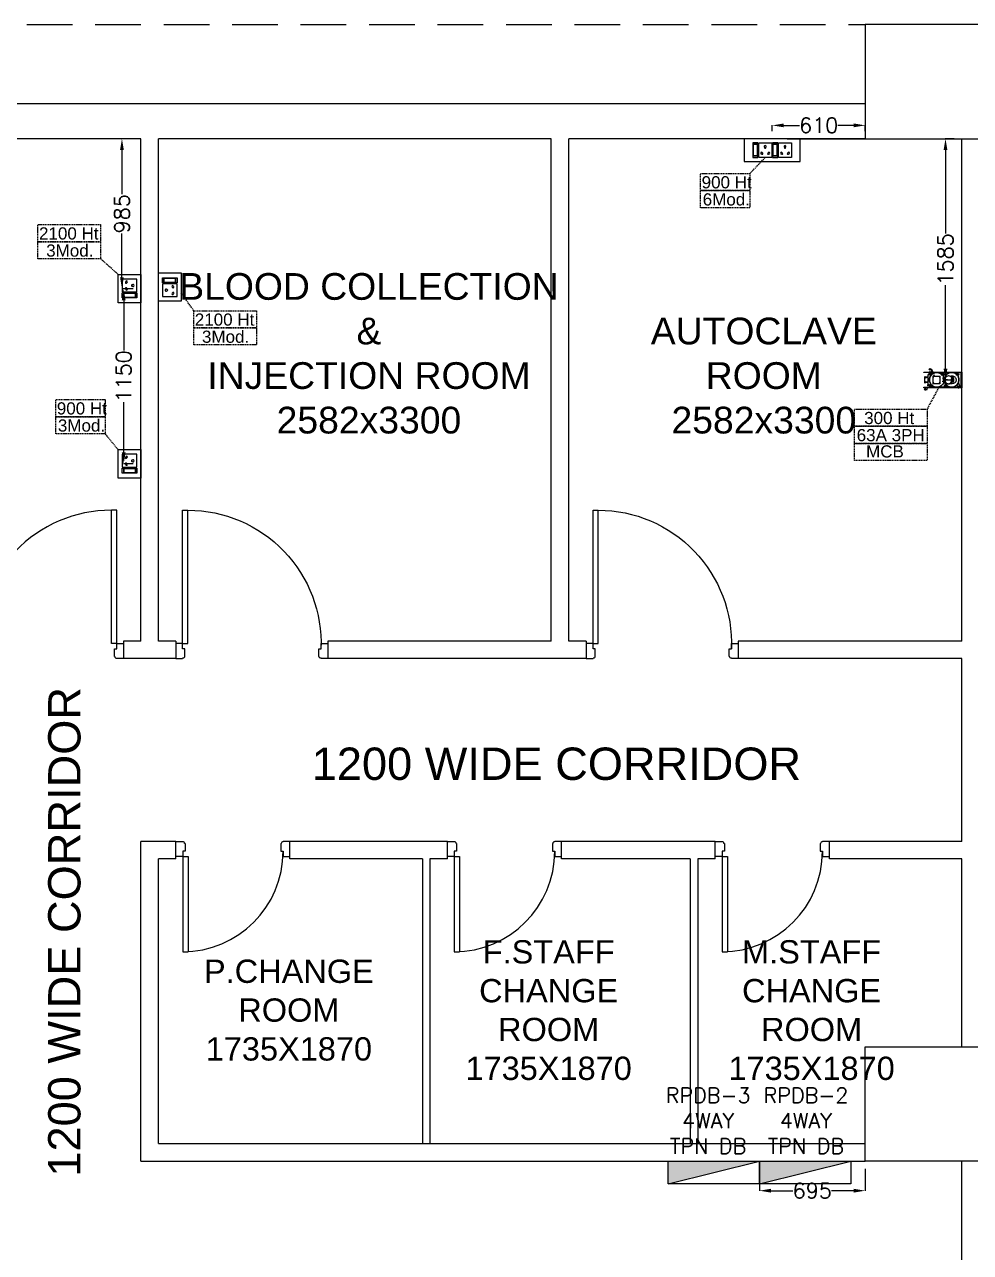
# Model space of a CAD drawing. Extents: x 3505867 to 4040009, y -660366 to -590408.
# Drawn here: x 3619542 to 3625760, y -603838 to -595773 of the extents above; entities that cross this region are included whole.
import ezdxf
from ezdxf.enums import TextEntityAlignment as Align

# ---------------------------------------------------------------- set-up
doc = ezdxf.new("R2010")
doc.units = 0
doc.header["$LTSCALE"] = 6
doc.header["$MEASUREMENT"] = 0
for name, pattern in [('1', [0]), ('DASHED2', [0.375, 0.25, -0.125]), ('HIDDEN', [0.375, 0.25, -0.125])]:
    doc.linetypes.add(name, pattern=pattern)
doc.layers.get('0').update_dxf_attribs({"linetype": 'CONTINUOUS', "lineweight": 0})
doc.layers.get('Defpoints').update_dxf_attribs({"linetype": 'CONTINUOUS', "lineweight": 0})
doc.layers.add('CFT_LOOPING', color=7, linetype='1', lineweight=0, true_color=0xd6d600)
doc.layers.add('ELE-6A AC SOCKET', color=7, linetype='CONTINUOUS', lineweight=0, true_color=0x00ceb6)
for name, color, linetype, lineweight in [('Chajja', 7, 'CONTINUOUS', 0), ('COL', 5, 'CONTINUOUS', 0), ('DIM', 7, 'CONTINUOUS', 0), ('DOOR', 44, 'CONTINUOUS', 0), ('ELE 63A 3PH INDUSTRIAL SOCKET', 1, 'CONTINUOUS', 0), ('ELE-1 NO 6-16A RAW POWER SOCKET', 1, 'CONTINUOUS', 0), ('ELE-2NOS OF 6-16 RAW POWER SOCKET', 1, 'CONTINUOUS', 0), ('ELE-CABLE TRAY', 31, 'CONTINUOUS', 0), ('ELE.DB', 1, 'CONTINUOUS', 0), ('P-Wall', 36, 'CONTINUOUS', 0), ('TEXT', 5, 'CONTINUOUS', 0), ('WALL', 10, 'CONTINUOUS', 0)]:
    doc.layers.add(name, color=color, linetype=linetype, lineweight=lineweight)
doc.styles.add('ARIAL', font='arial.ttf')
doc.styles.add('ROMANS', font='romans.shx')
doc.styles.get("Standard").update_dxf_attribs({"font": 'SIMPLEX'})
doc.dimstyles.new('AEPL1', dxfattribs={"dimtxt": 100, "dimasz": 75, "dimexe": 1.25, "dimexo": 50, "dimtad": 0, "dimdec": 0, "dimtxsty": 'ROMANS', "dimcen": 2.5, "dimclrd": 7, "dimclre": 7, "dimadec": 0, "dimazin": 0, "dimtfac": 1, "dimtdec": 0, "dimtmove": 0, "dimatfit": 3, "dimfxl": 1, "dimlwd": 0, "dimlwe": 0, "dimarcsym": 0})

# ---------------------------------------------------------------- blocks, each defined once
blk = doc.blocks.new('A$C19B8274B')
at = {"layer": 'DOOR'}
for p, q in [((-45, 925), (-80, 925)), ((-80, 50), (-80, 925)), ((-45, 50), (-45, 925)), ((-45, 50), (-80, 50)), ((-955, -50), (-955, -47.5)), ((-940, -35), (-942.5, -35)), ((-60, -35), (-57.5, -35)), ((-45, -50), (-45, -47.5))]:
    blk.add_line(p, q, dxfattribs=at)
for points in [[(-940, 15), (-955, 15), (-955, 50), (-1000, 50), (-1000, -50), (-955, -50)], [(-940, -35), (-940, 15)], [(-60, 15), (-45, 15), (-45, 50), (0, 50), (0, -50), (-45, -50)], [(-60, -35), (-60, 15)]]:
    blk.add_lwpolyline(points, dxfattribs=at)
at = {"layer": 'DOOR', "color": 145}
blk.add_arc((-80, 50), 875, 90, 182.29244, dxfattribs=at)
at = {"layer": 'DOOR'}
for centre, start, end in [((-955, -35), 270, 0), ((-45, -35), 180, 270)]:
    blk.add_arc(centre, 12.5, start, end, dxfattribs=at)
blk = doc.blocks.new('750')
at = {"layer": 'DOOR'}
for p, q in [((-50, 705), (-47.5, 705)), ((-35, 690), (-35, 692.5)), ((-50, 45), (-47.5, 45)), ((-35, 60), (-35, 57.5)), ((50, 45), (50, 80)), ((50, 80), (675, 80)), ((50, 45), (675, 45)), ((675, 45), (675, 80))]:
    blk.add_line(p, q, dxfattribs=at)
for points in [[(15, 690), (15, 705), (50, 705), (50, 750), (-50, 750), (-50, 705)], [(-35, 690), (15, 690)], [(15, 60), (15, 45), (50, 45), (50, 0), (-50, 0), (-50, 45)], [(-35, 60), (15, 60)]]:
    blk.add_lwpolyline(points, dxfattribs=at)
for centre, start, end in [((-35, 705), 180, 270), ((-35, 45), 90, 180)]:
    blk.add_arc(centre, 12.5, start, end, dxfattribs=at)
at = {"layer": 'DOOR', "color": 145}
blk.add_arc((15, 45), 660, 0, 90, dxfattribs=at)
blk = doc.blocks.new('CIVIL IVF')
at = {"layer": 'Chajja', "color": 8, "linetype": 'HIDDEN', "ltscale": 200}
blk.add_line((-22265, 18165.2), (-16305, 18165.2), dxfattribs=at)
at = {"layer": 'COL', "color": 8}
for points in [[(-16305, 17415.2), (-15555, 17415.2), (-15555, 18165.2), (-16305, 18165.2)], [(-16305, 10700.2), (-16305, 11450.2), (-15555, 11450.2), (-15555, 10700.2)]]:
    blk.add_lwpolyline(points, close=True, dxfattribs=at)
at = {"layer": 'P-Wall', "color": 8, "lineweight": 0}
for p, q in [((-19215, 12685.2), (-19215, 10815.2)), ((-19165, 12685.2), (-19165, 10815.2)), ((-17455, 12685.2), (-17455, 10815.2)), ((-17405, 12685.2), (-17405, 10815.2))]:
    blk.add_line(p, q, dxfattribs=at)
at = {"layer": 'WALL', "color": 8, "linetype": 'ByBlock'}
for p, q in [((-16305, 17645.2), (-22265, 17645.2)), ((-21065, 17415.2), (-24330, 17415.2)), ((-21065, 14115.2), (-21065, 17415.2)), ((-20950, 14115.2), (-20950, 17415.2)), ((-18367.5, 17415.2), (-20950, 17415.2)), ((-18367.5, 14115.2), (-18367.5, 17415.2)), ((-16305, 17415.2), (-18252.5, 17415.2)), ((-18252.5, 14115.2), (-18252.5, 17415.2)), ((-15670, 15800.2), (-15670, 17415.2)), ((-15670, 14115.2), (-15670, 15800.2)), ((-21065, 14115.2), (-21179.1, 14115.2)), ((-21179.1, 14115.2), (-21179.1, 14000.2)), ((-21065, 14115.2), (-21179.1, 14115.2)), ((-20835.9, 14115.2), (-20950, 14115.2)), ((-20835.9, 14115.2), (-20835.9, 14000.2)), ((-18367.5, 14115.2), (-19835.9, 14115.2)), ((-19835.9, 14115.2), (-19835.9, 14000.2)), ((-18138.4, 14115.2), (-18252.5, 14115.2)), ((-18138.4, 14115.2), (-18138.4, 14000.2)), ((-15670, 14115.2), (-17138.4, 14115.2)), ((-17138.4, 14115.2), (-17138.4, 14000.2)), ((-20835.9, 14000.2), (-21179.1, 14000.2)), ((-18138.4, 14000.2), (-19835.9, 14000.2)), ((-15670, 14000.2), (-17138.4, 14000.2)), ((-15670, 12800.2), (-15670, 14000.2)), ((-21065, 10700.2), (-21065, 12800.2)), ((-20835, 12800.2), (-21065, 12800.2)), ((-20835, 12685.2), (-20835, 12800.2)), ((-19050, 12800.2), (-20085, 12800.2)), ((-20085, 12685.2), (-20085, 12800.2)), ((-19050, 12685.2), (-19050, 12800.2)), ((-17290, 12800.2), (-18300, 12800.2)), ((-18300, 12685.2), (-18300, 12800.2)), ((-17290, 12685.2), (-17290, 12800.2)), ((-15670, 12800.2), (-16540, 12800.2)), ((-16540, 12685.2), (-16540, 12800.2)), ((-20950, 10815.2), (-20950, 12685.2)), ((-20835, 12685.2), (-20950, 12685.2)), ((-19215, 12685.2), (-20085, 12685.2)), ((-19050, 12685.2), (-19165, 12685.2)), ((-17455, 12685.2), (-18300, 12685.2)), ((-17290, 12685.2), (-17405, 12685.2)), ((-15670, 12685.2), (-16540, 12685.2)), ((-15670, 11450.2), (-15670, 12685.2)), ((-20950, 10815.2), (-16305, 10815.2)), ((-21065, 10700.2), (-16305, 10700.2)), ((-15670, 9925.2), (-15670, 10700.2))]:
    blk.add_line(p, q, dxfattribs=at)
at = {"layer": 'WALL', "color": 8, "lineweight": 0}
blk.add_line((-15670, 15800.2), (-15670, 15800.2), dxfattribs=at)
at = {"layer": 'WALL', "color": 8, "linetype": 'ByBlock'}
blk.add_lwpolyline([(-16817.6, 17415.2), (-13102.8, 17415.2)], dxfattribs=at)
at = {"layer": 'DOOR', "color": 8, "linetype": 'Continuous'}
blk.add_blockref('A$C19B8274B', (-21179.1, 14050.2), dxfattribs=at)
at = {"layer": 'DOOR', "color": 8, "linetype": 'Continuous', "xscale": -1}
for p in [(-20835.9, 14050.2), (-18138.4, 14050.2)]:
    blk.add_blockref('A$C19B8274B', p, dxfattribs=at)
at = {"layer": 'DOOR', "color": 8, "rotation": 270}
for p in [(-20835, 12750.2), (-19050, 12750.2), (-17290, 12750.2)]:
    blk.add_blockref('750', p, dxfattribs=at)
at = {"layer": 'DIM', "color": 8, "style": 'ARIAL'}
blk.add_text('1200 WIDE CORRIDOR', height=212.5, rotation=90, dxfattribs=at).set_placement((-21398.3, 12206), align=Align.BOTTOM_CENTER)
blk.add_text('1200 WIDE CORRIDOR', height=212.5, dxfattribs=at).set_placement((-18334, 13140), align=Align.BOTTOM_CENTER)
at = {"layer": 'DIM', "color": 8, "attachment_point": 5, "style": 'ARIAL'}
for s, insert, char_height, width in [('BLOOD COLLECTION \\P&\\PINJECTION ROOM\\P2582x3300', (-19566, 16004.8), 175.567, 2637.717), ('\\PAUTOCLAVE\\PROOM\\P2582x3300', (-16970.9, 16004.8), 175.57, 1589.812), ('F.STAFF\\PCHANGE\\PROOM\\P1735X1870', (-18384.9, 11691), 153, 1198.956), ('M.STAFF\\PCHANGE\\PROOM\\P1735X1870', (-16656.7, 11691), 153, 1198.956), ('P.CHANGE\\PROOM\\P1735X1870', (-20092.3, 11691), 153, 1198.956)]:
    blk.add_mtext(s, dxfattribs=dict(at, insert=insert, char_height=char_height, width=width))
blk = doc.blocks.new('4SWUEH')
at = {"layer": 'ELE-1 NO 6-16A RAW POWER SOCKET', "color": 30, "lineweight": 0}
for p, q in [((-155, -26.5), (-121.2, -26.5)), ((-155, -123.5), (-155, -26.5)), ((-155, -123.5), (-155, -26.5)), ((-152.2, -37), (-124, -37)), ((-152.2, -113), (-152.2, -37)), ((-152.2, -40.4), (-124, -40.4)), ((-124, -37), (-124, -113)), ((-121.2, -26.5), (-121.2, -123.5)), ((-115.5, -26.5), (-115.5, -123.5)), ((-30.5, -26.5), (-115.5, -26.5)), ((-30.5, -123.5), (-30.5, -26.5)), ((-155, -123.5), (-121.2, -123.5)), ((-121.2, -123.5), (-155, -123.5)), ((-124, -113), (-152.2, -113)), ((-115.5, -123.5), (-30.5, -123.5))]:
    blk.add_line(p, q, dxfattribs=at)
blk.add_lwpolyline([(-187.5, 0), (0, 0), (0, -150), (-187.5, -150)], close=True, dxfattribs=at)
for centre, radius, start, end in [((-97.3, -56.1), 5.7, 87.48997, 354.73109), ((-92.8, -52.1), 4.6, 284.90486, 157.31619), ((-53.3, -52.1), 4.6, 22.68381, 255.09514), ((-48.8, -56.1), 5.7, 185.26891, 92.51003), ((-73, -99), 6.62, 127.15837, 52.84163), ((-73, -92.3), 4.22, 341.40312, 198.59688)]:
    blk.add_arc(centre, radius, start, end, dxfattribs=at)
blk = doc.blocks.new('EQ2WE')
at = {"layer": 'ELE-6A AC SOCKET', "lineweight": 0}
for p, q in [((-99, 170), (-215, 170)), ((-215, 170), (-215, 36)), ((-99, 36), (-99, 170)), ((-91, 36), (-91, 170)), ((-91, 170), (-45, 170)), ((-45, 170), (-91, 170)), ((-87, 51), (-87, 155)), ((-87, 155), (-48, 155)), ((-48, 155), (-48, 51)), ((-45, 170), (-45, 36)), ((-45, 170), (-45, 36)), ((-215, 36), (-99, 36)), ((-45, 36), (-91, 36)), ((-48, 55), (-87, 55)), ((-48, 51), (-87, 51))]:
    blk.add_line(p, q, dxfattribs=at)
blk.add_lwpolyline([(0, 0), (-257, 0), (-257, 206), (0, 206)], close=True, dxfattribs=at)
for centre, radius, start, end in [((-157, 136), 9.08, 307.1584, 232.8416), ((-157, 127), 5.79, 161.4031, 18.5969), ((-190, 77), 7.83, 5.2689, 272.51), ((-184, 72), 6.31, 202.6838, 75.0951), ((-130, 72), 6.31, 104.9049, 337.3162), ((-124, 77), 7.83, 267.49, 174.7311)]:
    blk.add_arc(centre, radius, start, end, dxfattribs=at)
blk = doc.blocks.new('RTUH 6U')
at = {"layer": 'ELE-2NOS OF 6-16 RAW POWER SOCKET', "color": 30, "lineweight": 0, "ltscale": 300}
for p, q in [((-311.5, -26.5), (-226.5, -26.5)), ((-311.5, -123.5), (-311.5, -26.5)), ((-226.5, -26.5), (-226.5, -123.5)), ((-187.1, -26.5), (-220.9, -26.5)), ((-220.9, -26.5), (-220.9, -123.5)), ((-189.9, -37), (-218, -37)), ((-218, -37), (-218, -113)), ((-189.9, -40.4), (-218, -40.4)), ((-189.9, -113), (-189.9, -37)), ((-187.1, -123.5), (-187.1, -26.5)), ((-187.1, -123.5), (-187.1, -26.5)), ((-181.4, -123.5), (-181.4, -26.5)), ((-181.4, -26.5), (-96.4, -26.5)), ((-96.4, -26.5), (-96.4, -123.5)), ((-57, -26.5), (-90.8, -26.5)), ((-90.8, -26.5), (-90.8, -123.5)), ((-59.8, -37), (-88, -37)), ((-88, -37), (-88, -113)), ((-59.8, -40.4), (-88, -40.4)), ((-59.8, -113), (-59.8, -37)), ((-57, -123.5), (-57, -26.5)), ((-57, -123.5), (-57, -26.5)), ((-226.5, -123.5), (-311.5, -123.5)), ((-187.1, -123.5), (-220.9, -123.5)), ((-220.9, -123.5), (-187.1, -123.5)), ((-218, -113), (-189.9, -113)), ((-96.4, -123.5), (-181.4, -123.5)), ((-57, -123.5), (-90.8, -123.5)), ((-90.8, -123.5), (-57, -123.5)), ((-88, -113), (-59.8, -113))]:
    blk.add_line(p, q, dxfattribs=at)
blk.add_lwpolyline([(0, 0), (-368.5, 0), (-368.5, -150), (0, -150)], close=True, dxfattribs=at)
for centre, radius, start, end in [((-293.2, -56.1), 5.7, 87.48997, 354.73109), ((-288.7, -52.1), 4.6, 284.90486, 157.31619), ((-249.3, -52.1), 4.6, 22.68381, 255.09514), ((-244.8, -56.1), 5.7, 185.26891, 92.51003), ((-163.1, -56.1), 5.7, 87.48997, 354.73109), ((-158.6, -52.1), 4.6, 284.90486, 157.31619), ((-119.2, -52.1), 4.6, 22.68381, 255.09514), ((-114.7, -56.1), 5.7, 185.26891, 92.51003), ((-269, -99), 6.62, 127.15837, 52.84163), ((-269, -92.3), 4.22, 341.40312, 198.59688), ((-138.9, -99), 6.62, 127.15837, 52.84163), ((-138.9, -92.3), 4.22, 341.40312, 198.59688)]:
    blk.add_arc(centre, radius, start, end, dxfattribs=at)
blk = doc.blocks.new('32A 1PH INDUSTRIAL SOCKETS')
at = {"layer": 'ELE 63A 3PH INDUSTRIAL SOCKET', "lineweight": 0}
for points in [[(-366, 47), (-366, 47), (-366, 47), (-366, 48), (-366, 48), (-367, 48), (-367, 47), (-367, 47)], [(-366, 45), (-366, 45), (-366, 46), (-366, 46), (-366, 46), (-367, 46), (-367, 46), (-367, 45)]]:
    blk.add_hatch(color=1, dxfattribs=at).paths.add_polyline_path(points)
at = {"layer": 'ELE 63A 3PH INDUSTRIAL SOCKET', "color": 1, "lineweight": 0, "ltscale": 0.225}
blk.add_lwpolyline([(-501, -104), (-501, -97), (-7, -97), (-7, 97), (-501, 97), (-501, 104), (0, 104), (0, -104)], close=True, dxfattribs=at)
at = {"layer": 'ELE 63A 3PH INDUSTRIAL SOCKET', "color": 1, "lineweight": 0}
for points in [[(-495, 32), (-477, 32), (-477, 29), (-458, 34), (-477, 39), (-477, 36), (-495, 36)], [(-402, 65), (-449, 65), (-449, -65), (-421, -65)], [(-426, 136), (-426, 139), (-426, 142)], [(-407, 88), (-426, 88)], [(-423, 134), (-423, 139), (-423, 144)], [(-412, 139), (-419, 139), (-419, 147)], [(-419, 139), (-419, 130)], [(-417, 98), (-417, 76)], [(-417, 88), (-417, 88)], [(-417, 88), (-417, 88)], [(-413, 106), (-361, 92)], [(-395, 110), (-397, 139), (-408, 139)], [(-404, 104), (-404, 65)], [(-400, 90), (-390, 80)], [(-398, 93), (-388, 83)], [(-370, 74), (-397, 139)], [(-391, 88), (-391, 88)], [(-374, 55), (-374, 53), (-374, 52), (-374, 51)], [(-370, 60), (-371, 59), (-372, 58), (-373, 57)], [(-372, 52), (-373, 53), (-372, 55), (-372, 57), (-368, 53)], [(-372, 50), (-371, 49), (-370, 48), (-368, 48)], [(-372, 48), (-371, 47), (-370, 46), (-369, 46)], [(-366, 60), (-368, 59), (-370, 59), (-370, 58)], [(-370, 59), (-366, 55)], [(-363, 60), (-365, 61), (-366, 61), (-368, 61)], [(-367, 52), (-363, 48)], [(-366, 47), (-365, 47), (-363, 48), (-363, 49)], [(-366, 46), (-365, 46), (-363, 46), (-362, 47)], [(-365, 54), (-361, 50), (-361, 52), (-360, 53), (-360, 54)], [(-361, 57), (-362, 58), (-363, 59), (-364, 59)], [(-364, 55), (-364, 55)], [(-359, 55), (-359, 57), (-360, 58), (-361, 59)], [(-360, 48), (-359, 50), (-359, 52), (-359, 53)], [(-133, 97), (-329, 97)], [(-221, 25), (-252, 25), (-252, 15), (-221, 15)], [(-242, 62), (-244, 60), (-245, 59), (-246, 57), (-246, 55), (-247, 53), (-246, 51), (-245, 49)], [(-246, 15), (-246, -15)], [(-246, 4), (-189, 4), (-189, -4), (-246, -4)], [(-235, 25), (-237, 31), (-239, 37), (-242, 43), (-245, 49), (-243, 45)], [(-222, 25), (-222, 15)], [(-174, -52), (-172, -52), (-167, -52), (-163, -51), (-159, -50), (-154, -48), (-150, -46), (-146, -43), (-143, -40), (-139, -37), (-136, -33), (-134, -29), (-131, -24), (-130, -20), (-128, -15), (-127, -10), (-126, -5), (-126, 0), (-126, 4), (-127, 8)], [(-152, 49), (-141, 50), (-138, 48), (-135, 45), (-132, 42), (-129, 38), (-126, 34), (-123, 29), (-121, 24), (-120, 20), (-127, 8), (-134, 10)], [(-128, 21), (-120, 20)], [(-107, -24), (-114, -30), (-126, -30), (-119, -24), (-117, -18), (-116, -12), (-115, -6), (-115, 0), (-115, 5), (-116, 10), (-116, 15), (-117, 20), (-121, 15), (-123, 15)], [(-126, -30), (-124, -24), (-122, -18), (-121, -12), (-120, -6), (-120, 0), (-120, 5), (-120, 10), (-121, 15)], [(-120, 20), (-117, 20)], [(-495, -33), (-477, -33), (-477, -36), (-458, -31), (-477, -26), (-477, -29), (-495, -29)], [(-487, -123), (-487, -126), (-487, -129)], [(-484, -121), (-484, -126), (-484, -132)], [(-480, -135), (-480, -118)], [(-473, -126), (-480, -126)], [(-469, -126), (-458, -126), (-450, -92)], [(-429, -65), (-429, -78), (-436, -78), (-436, -76), (-440, -76), (-440, -78), (-447, -78), (-447, -65)], [(-429, -67), (-447, -67)], [(-429, -71), (-447, -71)], [(-436, -71), (-440, -67)], [(-438, -84), (-438, -63)], [(-133, -97), (-329, -97)], [(-221, -25), (-252, -25), (-252, -15), (-221, -15)], [(-227, -25), (-225, -31), (-223, -37), (-220, -43), (-217, -49), (-220, -43), (-223, -36)], [(-222, -15), (-222, -25)], [(-221, -4), (-221, -26), (-215, -26), (-213, -30), (-210, -33), (-208, -37), (-204, -40), (-201, -43), (-197, -46), (-193, -48), (-189, -50), (-185, -51), (-181, -52), (-177, -52)], [(-220, -62), (-218, -60), (-217, -59), (-216, -57), (-216, -55), (-216, -53), (-216, -51), (-217, -49)], [(-49, -106), (-101, -92)], [(-58, -88), (-34, -88)], [(-45, -98), (-45, -78)], [(-45, -88), (-45, -88)]]:
    blk.add_lwpolyline(points, dxfattribs=at)
at = {"layer": 'ELE 63A 3PH INDUSTRIAL SOCKET', "color": 1, "lineweight": 0, "ltscale": 0.036667}
blk.add_lwpolyline([(-491, 30), (-491, -27)], dxfattribs=at)
at = {"layer": 'ELE 63A 3PH INDUSTRIAL SOCKET', "color": 1, "lineweight": 0}
for points in [[(-412, 106, 0.580946), (-435, 83), (-429, 65)], [(-235, -25, -2.970687), (-280, 84), (-278, 83), (-276, 83), (-274, 83), (-272, 83), (-271, 84), (-269, 86), (-268, 87)], [(-417, -62), (-415, -60), (-414, -59), (-413, -57), (-412, -55), (-412, -53), (-413, -51), (-414, -49, -0.770115), (-280, 84, 0.770115), (-414, -49)], [(-227, 25, -0.494902), (-84, 84), (-82, 83), (-80, 83), (-78, 83), (-76, 83), (-74, 84), (-72, 86), (-71, 87)], [(-177, -52), (-173, -52), (-169, -51), (-166, -50), (-162, -48), (-158, -46), (-154, -43), (-150, -40), (-147, -37), (-144, -33), (-141, -29), (-139, -24), (-137, -20), (-136, -15), (-135, -10), (-134, -5), (-134, 0), (-134, 5), (-134, 10), (-128, 21), (-130, 25), (-132, 29), (-135, 34), (-138, 37), (-141, 41), (-144, 44), (-148, 46), (-152, 49), (-156, 47), (-158, 48), (-162, 50), (-167, 51), (-171, 52), (-175, 52, 0.278874), (-215, 26), (-221, 26), (-221, 4)], [(-46, 62), (-47, 60), (-48, 59), (-49, 57), (-50, 55), (-50, 53), (-49, 51), (-49, 49, -0.770115), (-182, -84), (-184, -83), (-186, -83), (-188, -83), (-190, -83), (-192, -84), (-193, -86), (-195, -87)], [(-155, -48), (-125, -48, 0.407317), (-70, 0, 0.415703), (-125, 48), (-138, 48)], [(-119, -24), (-107, -24), (-105, -18), (-104, -12), (-103, -6), (-103, 0, 0.169576), (-119, 46), (-136, 46)], [(-243, -45, -0.430134), (-379, -84), (-380, -83), (-382, -83), (-384, -83), (-386, -83), (-388, -84), (-390, -86), (-391, -87)], [(-49, -106, 0.580946), (-27, -83), (-41, -32)]]:
    blk.add_lwpolyline(points, format="xyb", dxfattribs=at)
for points in [[(-380, -51), (-380, 51), (-288, 51), (-288, -51)], [(-372, 39), (-371, 39), (-370, 40), (-369, 41), (-369, 42), (-369, 43), (-369, 44), (-369, 45), (-370, 45), (-371, 46), (-372, 46), (-373, 46), (-374, 45), (-375, 45), (-375, 44), (-375, 43), (-375, 42), (-375, 41), (-374, 40), (-373, 39)], [(-296, 39), (-295, 39), (-294, 40), (-293, 41), (-293, 42), (-293, 43), (-293, 44), (-293, 45), (-294, 45), (-295, 46), (-296, 46), (-297, 46), (-298, 45), (-299, 45), (-299, 44), (-299, 43), (-299, 42), (-299, 41), (-298, 40), (-297, 39)], [(-372, -46), (-371, -46), (-370, -45), (-369, -45), (-369, -44), (-369, -43), (-369, -42), (-369, -41), (-370, -40), (-371, -39), (-372, -39), (-373, -39), (-374, -40), (-375, -41), (-375, -42), (-375, -43), (-375, -44), (-375, -45), (-374, -45), (-373, -46)], [(-296, -46), (-295, -46), (-294, -45), (-293, -45), (-293, -44), (-293, -43), (-293, -42), (-293, -41), (-294, -40), (-295, -39), (-296, -39), (-297, -39), (-298, -40), (-299, -41), (-299, -42), (-299, -43), (-299, -44), (-299, -45), (-298, -45), (-297, -46)]]:
    blk.add_lwpolyline(points, close=True, dxfattribs=at)
for centre, radius in [((-420, 139), 11.7), ((-417, 88), 6.57), ((-394, 87), 9.32), ((-394, 86), 7.39), ((-252, 77), 18.6), ((-252, 77), 10.5), ((-55, 77), 18.6), ((-55, 77), 10.5), ((-481, -126), 11.5), ((-407, -77), 18.5), ((-407, -77), 10.6), ((-210, -77), 18.5), ((-210, -77), 10.6), ((-45, -88), 6.48)]:
    blk.add_circle(centre, radius, dxfattribs=at)
for radius, start, end in [(97.4, 59.7533, 158.0316), (97.5, 239.7992, 30.2008)]:
    blk.add_arc((-133, 0), radius, start, end, dxfattribs=at)
for points in [[(-393, 110), (-397, 110), (-394, 96)], [(-368, 75), (-372, 73), (-365, 61)], [(-452, -91), (-448, -92), (-447, -78)]]:
    blk.add_solid(points, dxfattribs=at)
blk = doc.blocks.new('FREAWFRED')
at = {"layer": 'ELE.DB'}
h = blk.add_hatch(color=1, dxfattribs=at)
h.dxf.hatch_style = 1
h.paths.add_polyline_path([(149.9, 0), (149.9, 600), (0, 600)])
blk.add_line((0, 600), (149.9, 0), dxfattribs=at)
blk.add_lwpolyline([(0, 0), (0, 600), (149.9, 600), (149.9, 0)], close=True, dxfattribs=at)
blk = doc.blocks.new('*D356')
at = {"layer": 'Defpoints', "color": 0, "linetype": 'ByBlock', "transparency": 16777216}
for p in [(3624372.6, -603238.2), (3625067.2, -603238.2), (3625067.2, -603432.6)]:
    blk.add_point(p, dxfattribs=at)
at = {"layer": 'ELE-CABLE TRAY', "color": 7, "linetype": 'ByBlock', "lineweight": 0, "transparency": 16777216}
for p, q in [((3624372.6, -603288.2), (3624372.6, -603433.8)), ((3625067.2, -603288.2), (3625067.2, -603433.8)), ((3624447.6, -603432.6), (3624593.1, -603432.6)), ((3624992.2, -603432.6), (3624846.7, -603432.6))]:
    blk.add_line(p, q, dxfattribs=at)
at = {"layer": 'ELE-CABLE TRAY', "color": 7, "linetype": 'ByBlock', "transparency": 16777216}
for points in [[(3624447.6, -603420.1), (3624447.6, -603445.1), (3624372.6, -603432.6)], [(3624992.2, -603445.1), (3624992.2, -603420.1), (3625067.2, -603432.6)]]:
    blk.add_solid(points, dxfattribs=at)
at = {"layer": 'ELE-CABLE TRAY', "color": 0, "linetype": 'ByBlock', "transparency": 16777216, "insert": (3624719.9, -603432.6), "char_height": 100, "attachment_point": 5, "style": 'ROMANS'}
blk.add_mtext('695', dxfattribs=at)
blk = doc.blocks.new('*D373')
at = {"layer": 'Defpoints', "color": 0, "linetype": 'ByBlock', "transparency": 16777216}
for p in [(3620182.7, -596523.2), (3620307.2, -596523.2), (3620307.2, -597508.7)]:
    blk.add_point(p, dxfattribs=at)
at = {"layer": 'ELE-CABLE TRAY', "color": 7, "linetype": 'ByBlock', "lineweight": 0, "transparency": 16777216}
for p, q in [((3620257.2, -596523.2), (3620181.5, -596523.2)), ((3620182.7, -596598.2), (3620182.7, -596886.8)), ((3620182.7, -597433.7), (3620182.7, -597145.2)), ((3620257.2, -597508.7), (3620181.5, -597508.7))]:
    blk.add_line(p, q, dxfattribs=at)
at = {"layer": 'ELE-CABLE TRAY', "color": 7, "linetype": 'ByBlock', "transparency": 16777216}
for points in [[(3620195.2, -596598.2), (3620170.2, -596598.2), (3620182.7, -596523.2)], [(3620170.2, -597433.7), (3620195.2, -597433.7), (3620182.7, -597508.7)]]:
    blk.add_solid(points, dxfattribs=at)
at = {"layer": 'ELE-CABLE TRAY', "color": 0, "linetype": 'ByBlock', "transparency": 16777216, "insert": (3620182.7, -597016), "char_height": 100, "attachment_point": 5, "rotation": 90, "style": 'ROMANS'}
blk.add_mtext('985', dxfattribs=at)
blk = doc.blocks.new('*D374')
at = {"layer": 'Defpoints', "color": 0, "linetype": 'ByBlock', "transparency": 16777216}
for p in [(3620194.2, -597508.7), (3620307.2, -597508.7), (3620307.2, -598659)]:
    blk.add_point(p, dxfattribs=at)
at = {"layer": 'ELE-CABLE TRAY', "color": 7, "linetype": 'ByBlock', "lineweight": 0, "transparency": 16777216}
for p, q in [((3620257.2, -597508.7), (3620193, -597508.7)), ((3620194.2, -597583.7), (3620194.2, -597914.2)), ((3620194.2, -598584), (3620194.2, -598253.5)), ((3620257.2, -598659), (3620193, -598659))]:
    blk.add_line(p, q, dxfattribs=at)
at = {"layer": 'ELE-CABLE TRAY', "color": 7, "linetype": 'ByBlock', "transparency": 16777216}
for points in [[(3620206.7, -597583.7), (3620181.7, -597583.7), (3620194.2, -597508.7)], [(3620181.7, -598584), (3620206.7, -598584), (3620194.2, -598659)]]:
    blk.add_solid(points, dxfattribs=at)
at = {"layer": 'ELE-CABLE TRAY', "color": 0, "linetype": 'ByBlock', "transparency": 16777216, "insert": (3620194.2, -598083.9), "char_height": 100, "attachment_point": 5, "rotation": 90, "style": 'ROMANS'}
blk.add_mtext('1150', dxfattribs=at)
blk = doc.blocks.new('*D375')
at = {"layer": 'Defpoints', "color": 0, "linetype": 'ByBlock', "transparency": 16777216}
for p in [(3625595.6, -596523.2), (3625702.2, -596523.2), (3625702.2, -598108.1)]:
    blk.add_point(p, dxfattribs=at)
at = {"layer": 'ELE-CABLE TRAY', "color": 7, "linetype": 'ByBlock', "lineweight": 0, "transparency": 16777216}
for p, q in [((3625652.2, -596523.2), (3625594.3, -596523.2)), ((3625595.6, -596598.2), (3625595.6, -597146)), ((3625595.6, -598033.1), (3625595.6, -597485.3)), ((3625652.2, -598108.1), (3625594.3, -598108.1))]:
    blk.add_line(p, q, dxfattribs=at)
at = {"layer": 'ELE-CABLE TRAY', "color": 7, "linetype": 'ByBlock', "transparency": 16777216}
for points in [[(3625608.1, -596598.2), (3625583.1, -596598.2), (3625595.6, -596523.2)], [(3625583.1, -598033.1), (3625608.1, -598033.1), (3625595.6, -598108.1)]]:
    blk.add_solid(points, dxfattribs=at)
at = {"layer": 'ELE-CABLE TRAY', "color": 0, "linetype": 'ByBlock', "transparency": 16777216, "insert": (3625595.6, -597315.7), "char_height": 100, "attachment_point": 5, "rotation": 90, "style": 'ROMANS'}
blk.add_mtext('1585', dxfattribs=at)
blk = doc.blocks.new('*D376')
at = {"layer": 'Defpoints', "color": 0, "linetype": 'ByBlock', "transparency": 16777216}
for p in [(3625067.2, -596435.4), (3624457.2, -596523.2), (3625067.2, -596523.2)]:
    blk.add_point(p, dxfattribs=at)
at = {"layer": 'ELE-CABLE TRAY', "color": 7, "linetype": 'ByBlock', "lineweight": 0, "transparency": 16777216}
for p, q in [((3624457.2, -596473.2), (3624457.2, -596434.2)), ((3624532.2, -596435.4), (3624635.4, -596435.4)), ((3624992.2, -596435.4), (3624889, -596435.4)), ((3625067.2, -596473.2), (3625067.2, -596434.2))]:
    blk.add_line(p, q, dxfattribs=at)
at = {"layer": 'ELE-CABLE TRAY', "color": 7, "linetype": 'ByBlock', "transparency": 16777216}
for points in [[(3624532.2, -596422.9), (3624532.2, -596447.9), (3624457.2, -596435.4)], [(3624992.2, -596447.9), (3624992.2, -596422.9), (3625067.2, -596435.4)]]:
    blk.add_solid(points, dxfattribs=at)
at = {"layer": 'ELE-CABLE TRAY', "color": 0, "linetype": 'ByBlock', "transparency": 16777216, "insert": (3624762.2, -596435.4), "char_height": 100, "attachment_point": 5, "style": 'ROMANS'}
blk.add_mtext('610', dxfattribs=at)

msp = doc.modelspace()

# ---------------------------------------------------------------- linework, layer by layer
at = {"layer": 'CFT_LOOPING', "color": 7, "linetype": 'DASHED2', "ltscale": 5}
for p, q in [((3624310.2, -596751.1), (3624410.8, -596646.8)), ((3620157.2, -597414), (3620042.7, -597312)), ((3620654.1, -597652.9), (3620572.2, -597535.6)), ((3625550.3, -598158.8), (3625474.3, -598299.3)), ((3620072, -598461.3), (3620157.2, -598565.2))]:
    msp.add_line(p, q, dxfattribs=at)
at = {"layer": 'CFT_LOOPING', "color": 7, "linetype": 'DASHED2', "ltscale": 5, "elevation": 0}
for points in [[(3623985.4, -596751.1), (3624310.2, -596751.1), (3624310.2, -596863.6), (3623985.4, -596863.6)], [(3623985.4, -596863.6), (3624310.2, -596863.6), (3624310.2, -596976.1), (3623985.4, -596976.1)]]:
    msp.add_lwpolyline(points, close=True, dxfattribs=at)
at = {"layer": 'CFT_LOOPING', "color": 7, "linetype": 'DASHED2', "ltscale": 5}
for points in [[(3619630.1, -597087), (3620042.7, -597087), (3620042.7, -597199.5), (3619630.1, -597199.5)], [(3619630.1, -597199.5), (3620042.7, -597199.5), (3620042.7, -597312), (3619630.1, -597312)], [(3620654.1, -597652.9), (3621066.7, -597652.9), (3621066.7, -597765.4), (3620654.1, -597765.4)], [(3620654.1, -597765.4), (3621066.7, -597765.4), (3621066.7, -597877.9), (3620654.1, -597877.9)], [(3619747.1, -598236.3), (3620072, -598236.3), (3620072, -598348.8), (3619747.1, -598348.8)], [(3624997.4, -598299.3), (3625474.3, -598299.3), (3625474.3, -598411.8), (3624997.4, -598411.8)], [(3619747.1, -598348.8), (3620072, -598348.8), (3620072, -598461.3), (3619747.1, -598461.3)], [(3624997.4, -598411.8), (3625474.3, -598411.8), (3625474.3, -598524.3), (3624997.4, -598524.3)], [(3624997.4, -598524.3), (3625474.3, -598524.3), (3625474.3, -598636.8), (3624997.4, -598636.8)]]:
    msp.add_lwpolyline(points, close=True, dxfattribs=at)

# ---------------------------------------------------------------- block references
at = {"linetype": 'ByBlock'}
msp.add_blockref('CIVIL IVF', (3641372.2, -613938.4), dxfattribs=at)
at = {"layer": 'ELE 63A 3PH INDUSTRIAL SOCKET', "linetype": 'ByBlock', "xscale": 0.4966085565469101, "yscale": 0.4966085565469101, "zscale": 0.4966085565469101}
msp.add_blockref('32A 1PH INDUSTRIAL SOCKETS', (3625702.2, -598107.1), dxfattribs=at)
at = {"layer": 'ELE-1 NO 6-16A RAW POWER SOCKET', "color": 3, "linetype": 'ByBlock', "rotation": 90}
msp.add_blockref('4SWUEH', (3620157.2, -598565.2), dxfattribs=at)
at = {"layer": 'ELE-2NOS OF 6-16 RAW POWER SOCKET', "color": 3, "linetype": 'ByBlock', "rotation": 180}
msp.add_blockref('RTUH 6U', (3624271.9, -596673.2), dxfattribs=at)
at = {"layer": 'ELE-6A AC SOCKET', "color": 254, "linetype": 'ByBlock', "true_color": 0xdebad0, "xscale": 0.7286145446852714, "yscale": 0.7286145446852714, "zscale": 0.7286145446852714}
for p, rotation in [((3620157.2, -597601.5), 270), ((3620572.2, -597403.1), 90)]:
    msp.add_blockref('EQ2WE', p, dxfattribs=dict(at, rotation=rotation))
at = {"layer": 'ELE.DB', "linetype": 'ByBlock', "rotation": 90}
for p in [(3624373.6, -603388.1), (3624973.6, -603388.1)]:
    msp.add_blockref('FREAWFRED', p, dxfattribs=at)

# ---------------------------------------------------------------- texts
at = {"layer": 'ELE.DB', "color": 0, "char_height": 100, "width": 671.872, "attachment_point": 1}
for s, insert in [('\\pxqc;{\\Fromans|c0;RPDB-3 4WAY TPN DB}', (3623699.7, -602756.3)), ('\\pxqc;{\\Fromans|c0;RPDB-2 4WAY TPN DB}', (3624342.6, -602756.3))]:
    msp.add_mtext(s, dxfattribs=dict(at, insert=insert))
at = {"layer": 'TEXT', "color": 7, "char_height": 80, "attachment_point": 1}
for s, insert, width in [('\\A1;{\\fArial|b0|i0|c0|p34;900 Ht\\P}', (3623992.9, -596769.2), 8957.987), ('\\A1;{\\fArial|b0|i0|c0|p34;6Mod.\\P}', (3623999.9, -596881.7), 352.575), ('\\A1;{\\fArial|b0|i0|c0|p34;2100 Ht}', (3619637.6, -597105.1), 8957.987), ('\\A1;{\\fArial|b0|i0|c0|p34;3Mod.}', (3619684.7, -597217.6), 352.575), ('\\A1;{\\fArial|b0|i0|c0|p34;2100 Ht}', (3620661.5, -597671), 8957.987), ('\\A1;{\\fArial|b0|i0|c0|p34;3Mod.}', (3620708.6, -597783.5), 352.575), ('\\A1;{\\fArial|b0|i0|c0|p34;900 Ht\\P}', (3619754.6, -598254.4), 8957.987), ('\\A1;{\\fArial|b0|i0|c0|p34;300 Ht\\P}', (3625061.1, -598317.4), 8957.987), ('\\A1;{\\fArial|b0|i0|c0|p34;3Mod.\\P}', (3619761.6, -598366.9), 352.575), ('\\A1;{\\fArial|b0|i0|c0|p34;63A 3PH }', (3625011.9, -598429.9), 496.135), ('\\A1;{\\fArial|b0|i0|c0|p34;MCB }', (3625073.6, -598536.8), 496.135)]:
    msp.add_mtext(s, dxfattribs=dict(at, insert=insert, width=width))

# ---------------------------------------------------------------- dimensions: what is measured, and where the dimension line sits
at = {"layer": 'ELE-CABLE TRAY', "color": 0, "linetype": 'ByBlock'}
for base, p1, p2, picture, middle in [((3625067.2, -596435.4), (3624457.2, -596523.2), (3625067.2, -596523.2), '*D376', (3624762.2, -596435.4)), ((3625067.2, -603432.6), (3624372.6, -603238.2), (3625067.2, -603238.2), '*D356', (3624719.9, -603432.6))]:
    dim = msp.add_linear_dim(base=base, p1=p1, p2=p2, dimstyle='AEPL1', dxfattribs=at)
    dim.commit()
    dim.dimension.update_dxf_attribs({"geometry": picture, "text_midpoint": middle})
for base, p1, p2, picture, middle in [((3620182.736, -596523.247), (3620307.1855, -597508.7261), (3620307.1855, -596523.247), '*D373', (3620182.736, -597015.9865)), ((3625595.6, -596523.2), (3625702.2, -598108.1), (3625702.2, -596523.2), '*D375', (3625595.6, -597315.7)), ((3620194.2, -597508.7), (3620307.2, -598659), (3620307.2, -597508.7), '*D374', (3620194.2, -598083.9))]:
    dim = msp.add_linear_dim(base=base, p1=p1, p2=p2, angle=90, dimstyle='AEPL1', dxfattribs=at)
    dim.commit()
    dim.dimension.update_dxf_attribs({"geometry": picture, "text_midpoint": middle})

doc.saveas('drawing.dxf')
